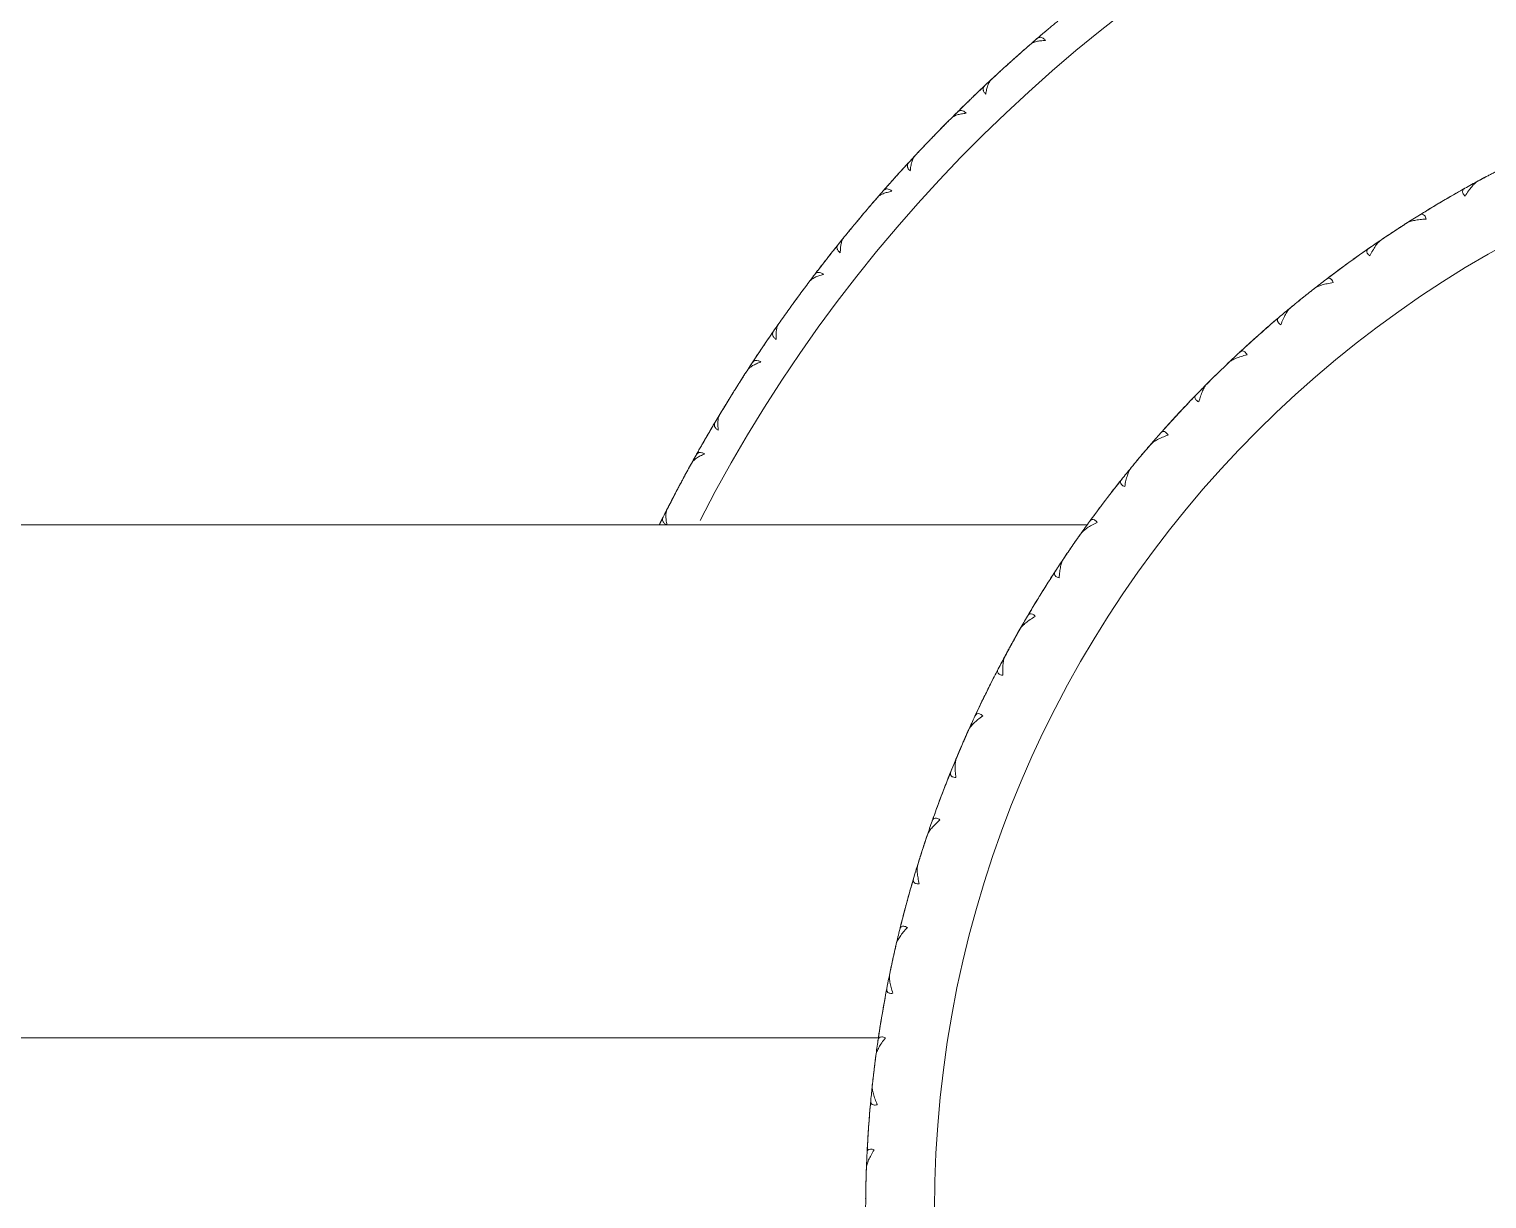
# Model space of a CAD drawing. Extents: x 1661 to 2451, y 0 to 579.
# Drawn here: x 2137.85 to 2159.01, y 524.88 to 541.87 of the extents above; entities that cross this region are included whole.
import ezdxf

# ---------------------------------------------------------------- set-up
doc = ezdxf.new("R2010")
doc.units = 0
doc.header["$LTSCALE"] = 10
doc.header["$MEASUREMENT"] = 0
doc.layers.add('1', color=7, linetype='CONTINUOUS')
doc.layers.add('2', color=7, linetype='CONTINUOUS', true_color=0xffffff)
doc.layers.add('3', color=7, linetype='CONTINUOUS', true_color=0xffffff)

msp = doc.modelspace()

# ---------------------------------------------------------------- linework, layer by layer
at = {"layer": '1', "color": 7, "linetype": 'Continuous', "lineweight": 13}
msp.add_arc((2167.149, 524.674), 22, 0, 152.7834, dxfattribs=at)
at = {"layer": '1', "color": 7, "linetype": 'Continuous', "lineweight": 18}
for points, weights in [([(2152.476, 541.731), (2152.686, 541.911), (2152.9, 542.086)], [1, 0.9999245188, 1]), ([(2151.813, 541.137), (2152.092, 541.397), (2152.38, 541.647)], [1, 0.999856305361, 1]), ([(2151.322, 540.665), (2151.518, 540.86), (2151.72, 541.049)], [1, 0.9999245188, 1]), ([(2150.702, 540.027), (2150.962, 540.306), (2151.232, 540.575)], [1, 0.999856305361, 1]), ([(2150.245, 539.522), (2150.427, 539.73), (2150.615, 539.933)], [1, 0.999924518799, 1]), ([(2149.671, 538.842), (2149.911, 539.138), (2150.161, 539.426)], [1, 0.999856305361, 1]), ([(2149.25, 538.307), (2149.418, 538.527), (2149.591, 538.743)], [1, 0.9999245188, 1]), ([(2148.725, 537.588), (2148.944, 537.901), (2149.173, 538.205)], [1, 0.999856305361, 1]), ([(2148.343, 537.025), (2148.495, 537.256), (2148.652, 537.484)], [1, 0.9999245188, 1]), ([(2147.869, 536.272), (2148.066, 536.598), (2148.273, 536.918)], [1, 0.999856305361, 1]), ([(2147.527, 535.683), (2147.662, 535.924), (2147.804, 536.162)], [1, 0.9999245188, 1]), ([(2147.107, 534.898), (2147.28, 535.238), (2147.465, 535.572)], [1, 0.999856305361, 1]), ([(2146.994, 534.673), (2147.021, 534.729), (2147.049, 534.785)], [0.999973656424, 0.999982998988, 1])]:
    msp.add_rational_spline(points, weights, degree=2, dxfattribs=at)
for points, degree in [([(2152.42, 541.683), (2152.493, 541.745), (2152.565, 541.807), (2152.638, 541.869)], 3), ([(2152.141, 541.437), (2152.197, 541.486), (2152.308, 541.585), (2152.42, 541.682), (2152.476, 541.731)], 3), ([(2152.249, 541.532), (2152.259, 541.542), (2152.27, 541.551), (2152.28, 541.56)], 3), ([(2151.72, 541.049), (2151.774, 541.1), (2151.882, 541.202), (2151.992, 541.302), (2152.047, 541.352)], 3), ([(2152.047, 541.352), (2152.063, 541.366), (2152.078, 541.38), (2152.094, 541.394)], 3), ([(2152.094, 541.394), (2152.11, 541.408), (2152.126, 541.423), (2152.141, 541.437)], 3), ([(2151.566, 540.903), (2151.647, 540.981), (2151.729, 541.059), (2151.812, 541.136)], 3), ([(2151.925, 541.24), (2151.93, 541.245), (2151.935, 541.25), (2151.941, 541.255)], 3), ([(2151.52, 540.859), (2151.535, 540.873), (2151.55, 540.888), (2151.565, 540.903)], 3), ([(2151.27, 540.614), (2151.337, 540.681), (2151.405, 540.748), (2151.474, 540.814)], 3), ([(2151.474, 540.814), (2151.489, 540.829), (2151.504, 540.844), (2151.52, 540.859)], 3), ([(2151.009, 540.349), (2151.06, 540.402), (2151.164, 540.508), (2151.269, 540.613), (2151.322, 540.665)], 3), ([(2151.109, 540.452), (2151.119, 540.462), (2151.129, 540.472), (2151.139, 540.482)], 3), ([(2150.92, 540.258), (2150.935, 540.273), (2150.95, 540.288), (2150.964, 540.303)], 3), ([(2150.964, 540.303), (2150.979, 540.319), (2150.994, 540.334), (2151.008, 540.349)], 3), ([(2150.615, 539.933), (2150.665, 539.988), (2150.766, 540.096), (2150.869, 540.204), (2150.92, 540.257)], 3), ([(2150.806, 540.138), (2150.811, 540.143), (2150.816, 540.148), (2150.821, 540.153)], 3), ([(2150.471, 539.776), (2150.547, 539.86), (2150.624, 539.943), (2150.701, 540.025)], 3), ([(2150.197, 539.467), (2150.259, 539.539), (2150.323, 539.61), (2150.386, 539.682)], 3), ([(2150.386, 539.682), (2150.4, 539.697), (2150.415, 539.713), (2150.429, 539.729)], 3), ([(2150.429, 539.729), (2150.443, 539.745), (2150.457, 539.76), (2150.471, 539.776)], 3), ([(2149.955, 539.185), (2150.002, 539.242), (2150.099, 539.355), (2150.196, 539.467), (2150.245, 539.522)], 3), ([(2150.048, 539.295), (2150.057, 539.305), (2150.066, 539.316), (2150.075, 539.326)], 3), ([(2149.591, 538.743), (2149.637, 538.801), (2149.731, 538.916), (2149.825, 539.03), (2149.873, 539.087)], 3), ([(2149.873, 539.088), (2149.886, 539.104), (2149.9, 539.12), (2149.913, 539.136)], 3), ([(2149.913, 539.136), (2149.927, 539.152), (2149.941, 539.169), (2149.954, 539.185)], 3), ([(2149.459, 538.576), (2149.528, 538.665), (2149.599, 538.753), (2149.67, 538.841)], 3), ([(2149.767, 538.96), (2149.772, 538.966), (2149.776, 538.971), (2149.781, 538.977)], 3), ([(2149.419, 538.526), (2149.432, 538.543), (2149.445, 538.559), (2149.458, 538.576)], 3), ([(2149.206, 538.249), (2149.264, 538.325), (2149.322, 538.4), (2149.38, 538.476)], 3), ([(2149.38, 538.476), (2149.393, 538.493), (2149.406, 538.509), (2149.419, 538.526)], 3), ([(2148.984, 537.95), (2149.028, 538.01), (2149.116, 538.13), (2149.205, 538.248), (2149.25, 538.307)], 3), ([(2148.947, 537.899), (2148.959, 537.916), (2148.972, 537.933), (2148.984, 537.95)], 3), ([(2149.069, 538.066), (2149.078, 538.077), (2149.086, 538.088), (2149.094, 538.1)], 3), ([(2148.652, 537.484), (2148.694, 537.545), (2148.779, 537.666), (2148.866, 537.787), (2148.909, 537.847)], 3), ([(2148.813, 537.713), (2148.817, 537.719), (2148.821, 537.724), (2148.825, 537.73)], 3), ([(2148.909, 537.847), (2148.922, 537.864), (2148.934, 537.882), (2148.947, 537.899)], 3), ([(2148.532, 537.308), (2148.595, 537.402), (2148.659, 537.494), (2148.724, 537.587)], 3), ([(2148.496, 537.255), (2148.508, 537.273), (2148.52, 537.29), (2148.532, 537.308)], 3), ([(2148.303, 536.964), (2148.355, 537.044), (2148.407, 537.123), (2148.461, 537.203)], 3), ([(2148.461, 537.203), (2148.472, 537.22), (2148.484, 537.238), (2148.496, 537.255)], 3), ([(2148.102, 536.651), (2148.142, 536.714), (2148.221, 536.839), (2148.302, 536.963), (2148.343, 537.025)], 3), ([(2148.179, 536.772), (2148.187, 536.784), (2148.194, 536.796), (2148.202, 536.807)], 3), ([(2147.804, 536.162), (2147.841, 536.226), (2147.918, 536.353), (2147.996, 536.48), (2148.035, 536.543)], 3), ([(2148.035, 536.543), (2148.046, 536.561), (2148.057, 536.579), (2148.068, 536.597)], 3), ([(2148.068, 536.597), (2148.08, 536.615), (2148.091, 536.633), (2148.102, 536.651)], 3), ([(2147.696, 535.979), (2147.753, 536.076), (2147.81, 536.173), (2147.868, 536.27)], 3), ([(2147.948, 536.402), (2147.952, 536.408), (2147.956, 536.414), (2147.959, 536.42)], 3), ([(2147.491, 535.619), (2147.538, 535.702), (2147.585, 535.786), (2147.632, 535.868)], 3), ([(2147.632, 535.868), (2147.643, 535.887), (2147.653, 535.905), (2147.664, 535.924)], 3), ([(2147.664, 535.924), (2147.674, 535.942), (2147.685, 535.96), (2147.696, 535.978)], 3), ([(2147.313, 535.293), (2147.348, 535.358), (2147.419, 535.489), (2147.491, 535.619), (2147.527, 535.683)], 3), ([(2147.381, 535.419), (2147.388, 535.432), (2147.395, 535.444), (2147.401, 535.456)], 3), ([(2147.049, 534.785), (2147.083, 534.851), (2147.15, 534.983), (2147.219, 535.115), (2147.253, 535.18)], 3), ([(2147.253, 535.181), (2147.263, 535.199), (2147.273, 535.218), (2147.283, 535.237)], 3), ([(2147.283, 535.237), (2147.293, 535.255), (2147.303, 535.274), (2147.313, 535.293)], 3), ([(2147.177, 535.034), (2147.18, 535.04), (2147.183, 535.047), (2147.187, 535.053)], 3), ([(2153.206, 534.673), (2029.472, 534.672)], 1)]:
    msp.add_open_spline(points, degree=degree, dxfattribs=at)
for points, knots in [([(2152.476, 541.731), (2152.485, 541.738), (2152.495, 541.744), (2152.509, 541.749), (2152.514, 541.75), (2152.525, 541.75), (2152.53, 541.75), (2152.546, 541.747), (2152.556, 541.743), (2152.573, 541.732), (2152.578, 541.727), (2152.589, 541.717), (2152.594, 541.711), (2152.6, 541.705)], [0, 0, 0, 0, 0.25, 0.25, 0.375, 0.375, 0.5, 0.5, 0.75, 0.75, 0.875, 0.875, 1, 1, 1, 1]), ([(2152.6, 541.705), (2152.575, 541.704), (2152.552, 541.702), (2152.508, 541.697), (2152.488, 541.693), (2152.46, 541.686), (2152.451, 541.683), (2152.433, 541.677), (2152.425, 541.674), (2152.403, 541.664), (2152.39, 541.656), (2152.38, 541.647)], [0, 0, 0, 0, 0.25, 0.25, 0.5, 0.5, 0.625, 0.625, 0.75, 0.75, 1, 1, 1, 1]), ([(2151.813, 541.137), (2151.803, 541.127), (2151.794, 541.115), (2151.777, 541.087), (2151.77, 541.071), (2151.756, 541.034), (2151.75, 541.014), (2151.74, 540.971), (2151.736, 540.948), (2151.732, 540.924)], [0, 0, 0, 0, 0.25, 0.25, 0.5, 0.5, 0.75, 0.75, 1, 1, 1, 1]), ([(2151.732, 540.924), (2151.721, 540.936), (2151.712, 540.948), (2151.702, 540.965), (2151.7, 540.971), (2151.697, 540.982), (2151.695, 540.987), (2151.694, 541.003), (2151.696, 541.013), (2151.702, 541.028), (2151.705, 541.032), (2151.712, 541.041), (2151.715, 541.045), (2151.72, 541.049)], [0, 0, 0, 0, 0.25, 0.25, 0.375, 0.375, 0.5, 0.5, 0.75, 0.75, 0.875, 0.875, 1, 1, 1, 1]), ([(2151.322, 540.665), (2151.33, 540.674), (2151.34, 540.68), (2151.354, 540.686), (2151.359, 540.687), (2151.369, 540.689), (2151.374, 540.689), (2151.39, 540.687), (2151.401, 540.683), (2151.418, 540.673), (2151.424, 540.669), (2151.435, 540.66), (2151.441, 540.654), (2151.447, 540.648)], [0, 0, 0, 0, 0.25, 0.25, 0.375, 0.375, 0.5, 0.5, 0.75, 0.75, 0.875, 0.875, 1, 1, 1, 1]), ([(2151.447, 540.648), (2151.423, 540.646), (2151.4, 540.642), (2151.356, 540.634), (2151.336, 540.629), (2151.309, 540.62), (2151.3, 540.616), (2151.283, 540.609), (2151.275, 540.606), (2151.254, 540.594), (2151.241, 540.585), (2151.232, 540.575)], [0, 0, 0, 0, 0.25, 0.25, 0.5, 0.5, 0.625, 0.625, 0.75, 0.75, 1, 1, 1, 1]), ([(2150.636, 539.809), (2150.624, 539.82), (2150.614, 539.831), (2150.604, 539.848), (2150.601, 539.853), (2150.597, 539.864), (2150.595, 539.87), (2150.593, 539.885), (2150.594, 539.896), (2150.599, 539.91), (2150.602, 539.915), (2150.607, 539.924), (2150.611, 539.929), (2150.615, 539.933)], [0, 0, 0, 0, 0.25, 0.25, 0.375, 0.375, 0.5, 0.5, 0.75, 0.75, 0.875, 0.875, 1, 1, 1, 1]), ([(2150.702, 540.027), (2150.692, 540.017), (2150.684, 540.004), (2150.67, 539.975), (2150.663, 539.958), (2150.652, 539.921), (2150.648, 539.9), (2150.641, 539.857), (2150.638, 539.833), (2150.636, 539.809)], [0, 0, 0, 0, 0.25, 0.25, 0.5, 0.5, 0.75, 0.75, 1, 1, 1, 1]), ([(2150.371, 539.514), (2150.347, 539.51), (2150.324, 539.505), (2150.282, 539.493), (2150.262, 539.487), (2150.235, 539.476), (2150.226, 539.472), (2150.21, 539.464), (2150.203, 539.459), (2150.182, 539.446), (2150.17, 539.437), (2150.161, 539.426)], [0, 0, 0, 0, 0.25, 0.25, 0.5, 0.5, 0.625, 0.625, 0.75, 0.75, 1, 1, 1, 1]), ([(2150.245, 539.522), (2150.253, 539.531), (2150.261, 539.538), (2150.275, 539.545), (2150.28, 539.547), (2150.29, 539.549), (2150.296, 539.549), (2150.312, 539.549), (2150.323, 539.546), (2150.34, 539.537), (2150.346, 539.533), (2150.359, 539.525), (2150.365, 539.52), (2150.371, 539.514)], [0, 0, 0, 0, 0.25, 0.25, 0.375, 0.375, 0.5, 0.5, 0.75, 0.75, 0.875, 0.875, 1, 1, 1, 1]), ([(2149.671, 538.842), (2149.662, 538.831), (2149.655, 538.818), (2149.642, 538.788), (2149.637, 538.771), (2149.629, 538.733), (2149.626, 538.712), (2149.622, 538.668), (2149.621, 538.645), (2149.621, 538.62)], [0, 0, 0, 0, 0.25, 0.25, 0.5, 0.5, 0.75, 0.75, 1, 1, 1, 1]), ([(2149.621, 538.62), (2149.608, 538.63), (2149.597, 538.641), (2149.585, 538.657), (2149.582, 538.662), (2149.577, 538.672), (2149.575, 538.678), (2149.572, 538.693), (2149.572, 538.704), (2149.577, 538.719), (2149.579, 538.724), (2149.584, 538.733), (2149.587, 538.738), (2149.591, 538.743)], [0, 0, 0, 0, 0.25, 0.25, 0.375, 0.375, 0.5, 0.5, 0.75, 0.75, 0.875, 0.875, 1, 1, 1, 1]), ([(2149.377, 538.308), (2149.353, 538.302), (2149.33, 538.295), (2149.289, 538.28), (2149.27, 538.273), (2149.244, 538.26), (2149.235, 538.255), (2149.22, 538.246), (2149.213, 538.241), (2149.193, 538.227), (2149.182, 538.216), (2149.173, 538.205)], [0, 0, 0, 0, 0.25, 0.25, 0.5, 0.5, 0.625, 0.625, 0.75, 0.75, 1, 1, 1, 1]), ([(2149.25, 538.307), (2149.258, 538.317), (2149.266, 538.324), (2149.279, 538.332), (2149.284, 538.334), (2149.294, 538.337), (2149.299, 538.337), (2149.315, 538.338), (2149.326, 538.336), (2149.345, 538.328), (2149.351, 538.325), (2149.363, 538.317), (2149.37, 538.313), (2149.377, 538.308)], [0, 0, 0, 0, 0.25, 0.25, 0.375, 0.375, 0.5, 0.5, 0.75, 0.75, 0.875, 0.875, 1, 1, 1, 1]), ([(2148.725, 537.588), (2148.717, 537.577), (2148.711, 537.564), (2148.7, 537.533), (2148.696, 537.515), (2148.691, 537.476), (2148.689, 537.456), (2148.688, 537.411), (2148.689, 537.388), (2148.691, 537.363)], [0, 0, 0, 0, 0.25, 0.25, 0.5, 0.5, 0.75, 0.75, 1, 1, 1, 1]), ([(2148.691, 537.363), (2148.677, 537.373), (2148.666, 537.382), (2148.653, 537.397), (2148.649, 537.402), (2148.644, 537.413), (2148.641, 537.418), (2148.637, 537.433), (2148.636, 537.443), (2148.64, 537.459), (2148.641, 537.464), (2148.646, 537.474), (2148.649, 537.479), (2148.652, 537.484)], [0, 0, 0, 0, 0.25, 0.25, 0.375, 0.375, 0.5, 0.5, 0.75, 0.75, 0.875, 0.875, 1, 1, 1, 1]), ([(2148.469, 537.035), (2148.445, 537.027), (2148.424, 537.019), (2148.383, 537.001), (2148.365, 536.992), (2148.339, 536.978), (2148.332, 536.973), (2148.317, 536.962), (2148.31, 536.957), (2148.291, 536.941), (2148.281, 536.93), (2148.273, 536.918)], [0, 0, 0, 0, 0.25, 0.25, 0.5, 0.5, 0.625, 0.625, 0.75, 0.75, 1, 1, 1, 1]), ([(2148.343, 537.025), (2148.35, 537.035), (2148.357, 537.043), (2148.37, 537.052), (2148.375, 537.054), (2148.384, 537.058), (2148.389, 537.059), (2148.405, 537.06), (2148.417, 537.059), (2148.435, 537.053), (2148.442, 537.05), (2148.455, 537.043), (2148.462, 537.039), (2148.469, 537.035)], [0, 0, 0, 0, 0.25, 0.25, 0.375, 0.375, 0.5, 0.5, 0.75, 0.75, 0.875, 0.875, 1, 1, 1, 1]), ([(2147.869, 536.272), (2147.862, 536.26), (2147.857, 536.246), (2147.848, 536.214), (2147.846, 536.197), (2147.843, 536.158), (2147.843, 536.137), (2147.845, 536.093), (2147.847, 536.069), (2147.85, 536.045)], [0, 0, 0, 0, 0.25, 0.25, 0.5, 0.5, 0.75, 0.75, 1, 1, 1, 1]), ([(2147.85, 536.045), (2147.836, 536.053), (2147.824, 536.062), (2147.81, 536.076), (2147.806, 536.081), (2147.8, 536.091), (2147.797, 536.096), (2147.792, 536.111), (2147.791, 536.121), (2147.793, 536.136), (2147.794, 536.142), (2147.798, 536.152), (2147.801, 536.157), (2147.804, 536.162)], [0, 0, 0, 0, 0.25, 0.25, 0.375, 0.375, 0.5, 0.5, 0.75, 0.75, 0.875, 0.875, 1, 1, 1, 1]), ([(2147.652, 535.701), (2147.629, 535.692), (2147.608, 535.682), (2147.569, 535.662), (2147.551, 535.652), (2147.527, 535.636), (2147.519, 535.63), (2147.505, 535.619), (2147.499, 535.613), (2147.481, 535.596), (2147.472, 535.584), (2147.465, 535.572)], [0, 0, 0, 0, 0.25, 0.25, 0.5, 0.5, 0.625, 0.625, 0.75, 0.75, 1, 1, 1, 1]), ([(2147.527, 535.683), (2147.533, 535.694), (2147.54, 535.702), (2147.552, 535.712), (2147.557, 535.714), (2147.566, 535.719), (2147.571, 535.72), (2147.587, 535.723), (2147.599, 535.722), (2147.617, 535.717), (2147.624, 535.715), (2147.638, 535.709), (2147.645, 535.706), (2147.652, 535.701)], [0, 0, 0, 0, 0.25, 0.25, 0.375, 0.375, 0.5, 0.5, 0.75, 0.75, 0.875, 0.875, 1, 1, 1, 1]), ([(2147.104, 534.671), (2147.089, 534.678), (2147.077, 534.686), (2147.062, 534.699), (2147.058, 534.704), (2147.051, 534.713), (2147.048, 534.718), (2147.041, 534.733), (2147.039, 534.743), (2147.04, 534.758), (2147.041, 534.763), (2147.045, 534.774), (2147.047, 534.779), (2147.049, 534.785)], [0, 0, 0, 0, 0.25, 0.25, 0.375, 0.375, 0.5, 0.5, 0.75, 0.75, 0.875, 0.875, 1, 1, 1, 1]), ([(2147.107, 534.898), (2147.101, 534.886), (2147.096, 534.872), (2147.09, 534.84), (2147.089, 534.822), (2147.089, 534.783), (2147.09, 534.762), (2147.095, 534.718), (2147.099, 534.695), (2147.104, 534.671)], [0, 0, 0, 0, 0.25, 0.25, 0.5, 0.5, 0.75, 0.75, 1, 1, 1, 1])]:
    msp.add_open_spline(points, degree=3, knots=knots, dxfattribs=at)
at = {"layer": '2', "color": 7, "linetype": 'Continuous', "lineweight": 18}
msp.add_line((2150.699, 529.585), (2150.7, 529.587), dxfattribs=at)
at = {"layer": '2', "color": 7, "linetype": 'Continuous', "lineweight": 13}
msp.add_arc((2166.989, 524.722), 16, 90, 270, dxfattribs=at)
at = {"layer": '2', "color": 7, "linetype": 'Continuous', "lineweight": 18}
for centre, start, end in [((2166.989, 524.722), 119.2264, 121.8136), ((2166.989, 524.722), 124.7664, 127.3536), ((2166.989, 524.722), 130.3064, 132.8936), ((2166.989, 524.722), 135.8464, 138.4336), ((2166.989, 524.722), 141.3864, 143.9736), ((2166.989, 524.722, 0), 152.4664, 155.0536), ((2166.989, 524.722, 0), 158.0064, 160.5936), ((2166.989, 524.722, 0), 163.5464, 166.1336), ((2166.989, 524.722, 0), 169.0864, 171.6736), ((2166.989, 524.722, 0), 174.6264, 177.2136)]:
    msp.add_arc(centre, 17, start, end, dxfattribs=at)
at = {"layer": '2', "color": 7, "linetype": 'Continuous', "lineweight": 18, "extrusion": (-1.61995e-06, 1.05497e-06, 1)}
msp.add_arc((2166.989, 524.722, -0.003), 17, 146.9264, 149.5136, dxfattribs=at)
at = {"layer": '2', "color": 7, "linetype": 'Continuous', "lineweight": 18}
for points, weights in [([(2159.274, 539.87), (2159.073, 539.768), (2158.874, 539.66)], [1, 0.999911891414, 1]), ([(2157.847, 539.055), (2157.657, 538.934), (2157.47, 538.807)], [1, 0.99991189144, 1]), ([(2156.506, 538.105), (2156.329, 537.966), (2156.155, 537.822)], [1, 0.999911891411, 1]), ([(2155.263, 537.031), (2155.1, 536.875), (2154.94, 536.715)], [1, 0.999911891435, 1]), ([(2154.13, 535.841), (2153.982, 535.671), (2153.839, 535.496)], [1, 0.999911891418, 1]), ([(2153.116, 534.548), (2152.986, 534.364), (2152.86, 534.176)], [1, 0.999911891436, 1]), ([(2152.232, 533.163), (2152.12, 532.967), (2152.013, 532.768)], [1, 0.999911891413, 1]), ([(2151.486, 531.699), (2151.394, 531.493), (2151.307, 531.285)], [1, 0.999911891479, 1]), ([(2150.885, 530.17), (2150.813, 529.956), (2150.746, 529.74)], [1, 0.999911891453, 1]), ([(2150.434, 528.59), (2150.383, 528.37), (2150.338, 528.149)], [1, 0.999911891422, 1]), ([(2150.138, 526.973), (2150.109, 526.75), (2150.085, 526.525)], [1, 0.999911891415, 1]), ([(2150, 525.336), (2149.992, 525.111), (2149.989, 524.885)], [1, 0.99991189142, 1])]:
    msp.add_rational_spline(points, weights, degree=2, dxfattribs=at)
for points in [[(2158.98, 539.717), (2158.947, 539.7), (2158.882, 539.665), (2158.785, 539.612), (2158.72, 539.576), (2158.688, 539.558)], [(2158.355, 539.367), (2158.386, 539.384), (2158.416, 539.402), (2158.446, 539.42)], [(2158.684, 539.555), (2158.604, 539.51), (2158.525, 539.465), (2158.446, 539.42)], [(2158.691, 539.445), (2158.675, 539.46), (2158.652, 539.489), (2158.651, 539.528), (2158.672, 539.549), (2158.688, 539.558)], [(2158.031, 539.171), (2158.109, 539.219), (2158.187, 539.266), (2158.265, 539.313)], [(2158.355, 539.367), (2158.325, 539.349), (2158.295, 539.331), (2158.265, 539.313)], [(2157.658, 538.932), (2157.687, 538.952), (2157.717, 538.971), (2157.746, 538.99)], [(2157.747, 538.99), (2157.777, 539.01), (2157.839, 539.05), (2157.933, 539.109), (2157.996, 539.148), (2158.027, 539.168)], [(2158.027, 539.168), (2158.043, 539.178), (2158.072, 539.186), (2158.105, 539.166), (2158.119, 539.132), (2158.125, 539.111)], [(2157.569, 538.874), (2157.539, 538.853), (2157.477, 538.812), (2157.386, 538.75), (2157.325, 538.708), (2157.295, 538.687)], [(2157.569, 538.874), (2157.599, 538.893), (2157.628, 538.913), (2157.658, 538.932)], [(2157.308, 538.575), (2157.291, 538.588), (2157.266, 538.615), (2157.26, 538.653), (2157.279, 538.676), (2157.295, 538.687)], [(2156.678, 538.239), (2156.751, 538.294), (2156.824, 538.349), (2156.897, 538.402)], [(2156.982, 538.465), (2156.954, 538.444), (2156.925, 538.423), (2156.897, 538.403)], [(2157.067, 538.526), (2157.039, 538.506), (2157.01, 538.485), (2156.982, 538.465)], [(2156.412, 538.031), (2156.441, 538.054), (2156.499, 538.1), (2156.586, 538.168), (2156.645, 538.213), (2156.674, 538.235)], [(2156.674, 538.235), (2156.689, 538.247), (2156.717, 538.258), (2156.752, 538.241), (2156.77, 538.209), (2156.777, 538.188)], [(2156.329, 537.965), (2156.302, 537.943), (2156.275, 537.921), (2156.247, 537.899)], [(2156.329, 537.965), (2156.357, 537.987), (2156.385, 538.009), (2156.412, 538.031)], [(2156.247, 537.898), (2156.219, 537.875), (2156.162, 537.828), (2156.076, 537.758), (2156.02, 537.71), (2155.992, 537.686)], [(2156.016, 537.575), (2155.997, 537.587), (2155.97, 537.612), (2155.961, 537.649), (2155.977, 537.674), (2155.992, 537.686)], [(2155.422, 537.18), (2155.489, 537.242), (2155.556, 537.304), (2155.623, 537.364)], [(2155.702, 537.434), (2155.676, 537.411), (2155.65, 537.388), (2155.623, 537.364)], [(2155.702, 537.434), (2155.728, 537.458), (2155.754, 537.481), (2155.781, 537.504)], [(2155.177, 536.948), (2155.203, 536.974), (2155.256, 537.025), (2155.337, 537.101), (2155.391, 537.151), (2155.418, 537.176)], [(2155.418, 537.176), (2155.432, 537.189), (2155.458, 537.203), (2155.494, 537.19), (2155.515, 537.159), (2155.525, 537.139)], [(2155.025, 536.8), (2155.05, 536.825), (2155.076, 536.85), (2155.101, 536.874)], [(2155.101, 536.874), (2155.126, 536.899), (2155.151, 536.924), (2155.177, 536.948)], [(2155.025, 536.8), (2154.999, 536.774), (2154.947, 536.722), (2154.869, 536.643), (2154.817, 536.59), (2154.792, 536.564)], [(2154.826, 536.456), (2154.807, 536.466), (2154.777, 536.488), (2154.764, 536.524), (2154.779, 536.55), (2154.792, 536.564)], [(2154.527, 536.285), (2154.503, 536.26), (2154.48, 536.234), (2154.456, 536.208)], [(2154.599, 536.362), (2154.575, 536.337), (2154.551, 536.311), (2154.527, 536.285)], [(2154.269, 536.001), (2154.282, 536.015), (2154.307, 536.032), (2154.344, 536.022), (2154.368, 535.994), (2154.38, 535.974)], [(2154.273, 536.005), (2154.334, 536.074), (2154.395, 536.141), (2154.456, 536.208)], [(2154.052, 535.751), (2154.075, 535.779), (2154.123, 535.835), (2154.196, 535.918), (2154.245, 535.974), (2154.269, 536.001)], [(2153.983, 535.67), (2153.96, 535.643), (2153.938, 535.616), (2153.915, 535.589)], [(2153.983, 535.67), (2154.006, 535.697), (2154.029, 535.724), (2154.052, 535.751)], [(2153.915, 535.588), (2153.892, 535.56), (2153.845, 535.503), (2153.775, 535.417), (2153.728, 535.36), (2153.705, 535.331)], [(2153.75, 535.227), (2153.73, 535.235), (2153.698, 535.254), (2153.682, 535.289), (2153.694, 535.316), (2153.705, 535.331)], [(2153.469, 535.028), (2153.448, 535.001), (2153.427, 534.973), (2153.406, 534.945)], [(2153.469, 535.028), (2153.49, 535.056), (2153.512, 535.084), (2153.533, 535.112)], [(2153.243, 534.725), (2153.297, 534.799), (2153.351, 534.872), (2153.406, 534.944)], [(2153.047, 534.45), (2153.068, 534.48), (2153.111, 534.541), (2153.175, 534.631), (2153.218, 534.691), (2153.24, 534.721)], [(2153.24, 534.721), (2153.251, 534.736), (2153.274, 534.754), (2153.313, 534.748), (2153.339, 534.723), (2153.352, 534.705)], [(2152.927, 534.276), (2152.947, 534.305), (2152.967, 534.334), (2152.987, 534.363)], [(2152.987, 534.363), (2153.007, 534.392), (2153.027, 534.421), (2153.047, 534.45)], [(2152.927, 534.276), (2152.906, 534.245), (2152.865, 534.184), (2152.804, 534.092), (2152.763, 534.03), (2152.743, 533.999)], [(2152.798, 533.9), (2152.777, 533.906), (2152.743, 533.921), (2152.724, 533.955), (2152.733, 533.983), (2152.743, 533.999)], [(2152.593, 533.764), (2152.574, 533.735), (2152.556, 533.705), (2152.537, 533.675)], [(2152.342, 533.351), (2152.388, 533.43), (2152.435, 533.508), (2152.482, 533.585)], [(2152.537, 533.675), (2152.519, 533.645), (2152.501, 533.615), (2152.482, 533.586)], [(2152.173, 533.059), (2152.191, 533.091), (2152.228, 533.155), (2152.283, 533.251), (2152.32, 533.315), (2152.339, 533.347)], [(2152.339, 533.347), (2152.348, 533.363), (2152.37, 533.384), (2152.408, 533.381), (2152.437, 533.358), (2152.452, 533.342)], [(2152.07, 532.873), (2152.053, 532.841), (2152.018, 532.776), (2151.966, 532.679), (2151.931, 532.613), (2151.914, 532.581)], [(2152.122, 532.966), (2152.104, 532.935), (2152.087, 532.905), (2152.071, 532.874)], [(2152.122, 532.966), (2152.139, 532.997), (2152.156, 533.028), (2152.173, 533.059)], [(2151.978, 532.487), (2151.956, 532.491), (2151.922, 532.503), (2151.899, 532.535), (2151.905, 532.564), (2151.914, 532.581)], [(2151.741, 532.238), (2151.725, 532.207), (2151.71, 532.175), (2151.694, 532.144)], [(2151.741, 532.238), (2151.756, 532.27), (2151.772, 532.301), (2151.787, 532.332)], [(2151.577, 531.897), (2151.616, 531.98), (2151.655, 532.062), (2151.694, 532.143)], [(2151.438, 531.59), (2151.452, 531.623), (2151.482, 531.691), (2151.528, 531.791), (2151.559, 531.859), (2151.575, 531.892)], [(2151.575, 531.892), (2151.583, 531.909), (2151.602, 531.932), (2151.641, 531.933), (2151.671, 531.913), (2151.688, 531.898)], [(2151.395, 531.492), (2151.409, 531.525), (2151.423, 531.557), (2151.438, 531.59)], [(2151.353, 531.395), (2151.339, 531.361), (2151.31, 531.293), (2151.268, 531.191), (2151.24, 531.123), (2151.226, 531.088)], [(2151.353, 531.395), (2151.367, 531.428), (2151.381, 531.46), (2151.395, 531.492)], [(2151.299, 531.002), (2151.277, 531.004), (2151.241, 531.012), (2151.215, 531.041), (2151.219, 531.071), (2151.226, 531.088)], [(2151.124, 530.829), (2151.111, 530.797), (2151.099, 530.764), (2151.086, 530.731)], [(2150.956, 530.375), (2150.987, 530.462), (2151.018, 530.547), (2151.049, 530.632)], [(2151.086, 530.731), (2151.074, 530.698), (2151.061, 530.665), (2151.049, 530.633)], [(2150.847, 530.056), (2150.859, 530.091), (2150.882, 530.161), (2150.918, 530.266), (2150.942, 530.336), (2150.954, 530.37)], [(2150.954, 530.37), (2150.961, 530.388), (2150.978, 530.413), (2151.016, 530.418), (2151.049, 530.401), (2151.067, 530.387)], [(2150.814, 529.955), (2150.803, 529.922), (2150.793, 529.888), (2150.782, 529.855)], [(2150.814, 529.955), (2150.825, 529.989), (2150.836, 530.023), (2150.847, 530.056)], [(2150.782, 529.855), (2150.771, 529.819), (2150.749, 529.749), (2150.716, 529.643), (2150.695, 529.572), (2150.685, 529.537)], [(2150.766, 529.458), (2150.744, 529.457), (2150.707, 529.463), (2150.679, 529.489), (2150.679, 529.519), (2150.685, 529.537)], [(2150.58, 529.168), (2150.589, 529.202), (2150.599, 529.236), (2150.608, 529.269)], [(2150.485, 528.801), (2150.507, 528.89), (2150.53, 528.978), (2150.553, 529.066)], [(2150.58, 529.168), (2150.571, 529.134), (2150.562, 529.1), (2150.553, 529.066)], [(2150.484, 528.796), (2150.489, 528.814), (2150.503, 528.84), (2150.541, 528.849), (2150.575, 528.835), (2150.594, 528.824)], [(2150.408, 528.473), (2150.416, 528.509), (2150.432, 528.581), (2150.458, 528.688), (2150.475, 528.76), (2150.484, 528.796)], [(2150.385, 528.37), (2150.392, 528.404), (2150.4, 528.439), (2150.408, 528.473)], [(2150.362, 528.266), (2150.354, 528.23), (2150.339, 528.158), (2150.317, 528.049), (2150.303, 527.977), (2150.296, 527.941)], [(2150.362, 528.266), (2150.37, 528.301), (2150.377, 528.335), (2150.385, 528.37)], [(2150.384, 527.869), (2150.362, 527.867), (2150.325, 527.869), (2150.295, 527.892), (2150.293, 527.922), (2150.296, 527.941)], [(2150.228, 527.563), (2150.222, 527.528), (2150.216, 527.494), (2150.21, 527.459)], [(2150.246, 527.667), (2150.24, 527.632), (2150.234, 527.597), (2150.228, 527.563)], [(2150.169, 527.189), (2150.182, 527.28), (2150.196, 527.369), (2150.21, 527.459)], [(2150.123, 526.855), (2150.128, 526.891), (2150.137, 526.964), (2150.152, 527.074), (2150.162, 527.147), (2150.168, 527.184)], [(2150.168, 527.184), (2150.171, 527.202), (2150.183, 527.23), (2150.219, 527.242), (2150.255, 527.231), (2150.275, 527.222)], [(2150.11, 526.75), (2150.106, 526.715), (2150.102, 526.68), (2150.098, 526.645)], [(2150.11, 526.75), (2150.114, 526.785), (2150.119, 526.82), (2150.123, 526.855)], [(2150.098, 526.644), (2150.094, 526.608), (2150.085, 526.534), (2150.074, 526.424), (2150.067, 526.351), (2150.063, 526.314)], [(2150.158, 526.252), (2150.136, 526.247), (2150.1, 526.245), (2150.067, 526.266), (2150.062, 526.295), (2150.063, 526.314)], [(2150.032, 525.931), (2150.029, 525.896), (2150.027, 525.862), (2150.025, 525.827)], [(2150.032, 525.931), (2150.034, 525.966), (2150.037, 526.001), (2150.04, 526.036)], [(2150.009, 525.554), (2150.013, 525.645), (2150.019, 525.736), (2150.025, 525.826)], [(2149.996, 525.217), (2149.997, 525.253), (2149.999, 525.327), (2150.004, 525.438), (2150.007, 525.511), (2150.009, 525.548)], [(2150.009, 525.548), (2150.01, 525.567), (2150.019, 525.596), (2150.054, 525.611), (2150.09, 525.604), (2150.111, 525.596)], [(2149.991, 525.005), (2149.992, 525.04), (2149.992, 525.075), (2149.993, 525.111)], [(2149.993, 525.111), (2149.994, 525.146), (2149.995, 525.181), (2149.996, 525.216)], [(2149.991, 525.005), (2149.99, 524.968), (2149.989, 524.894), (2149.989, 524.783), (2149.989, 524.71), (2149.989, 524.673)]]:
    msp.add_open_spline(points, degree=3, dxfattribs=at)
for points, knots in [([(2158.874, 539.66), (2158.861, 539.653), (2158.847, 539.643), (2158.818, 539.616), (2158.803, 539.6), (2158.779, 539.572), (2158.772, 539.562), (2158.756, 539.541), (2158.748, 539.53), (2158.724, 539.496), (2158.707, 539.471), (2158.691, 539.445)], [0, 0, 0, 0, 0.25, 0.25, 0.5, 0.5, 0.625, 0.625, 0.75, 0.75, 1, 1, 1, 1]), ([(2158.125, 539.111), (2158.094, 539.109), (2158.064, 539.107), (2158.009, 539.101), (2157.983, 539.097), (2157.936, 539.088), (2157.914, 539.083), (2157.876, 539.07), (2157.86, 539.063), (2157.847, 539.055)], [0, 0, 0, 0, 0.25, 0.25, 0.5, 0.5, 0.75, 0.75, 1, 1, 1, 1]), ([(2157.47, 538.807), (2157.457, 538.799), (2157.445, 538.787), (2157.418, 538.758), (2157.405, 538.74), (2157.384, 538.71), (2157.377, 538.699), (2157.363, 538.677), (2157.357, 538.665), (2157.336, 538.629), (2157.322, 538.603), (2157.308, 538.575)], [0, 0, 0, 0, 0.25, 0.25, 0.5, 0.5, 0.625, 0.625, 0.75, 0.75, 1, 1, 1, 1]), ([(2157.067, 538.527), (2157.132, 538.573), (2157.238, 538.648), (2157.345, 538.722), (2157.387, 538.751)], [0, 0, 0, 0, 0.610047, 1, 1, 1, 1]), ([(2156.777, 538.188), (2156.746, 538.183), (2156.717, 538.178), (2156.663, 538.167), (2156.637, 538.161), (2156.591, 538.147), (2156.57, 538.14), (2156.533, 538.123), (2156.518, 538.115), (2156.506, 538.105)], [0, 0, 0, 0, 0.25, 0.25, 0.5, 0.5, 0.75, 0.75, 1, 1, 1, 1]), ([(2156.155, 537.822), (2156.143, 537.813), (2156.131, 537.8), (2156.108, 537.768), (2156.096, 537.749), (2156.079, 537.717), (2156.073, 537.706), (2156.061, 537.683), (2156.055, 537.67), (2156.038, 537.632), (2156.027, 537.605), (2156.016, 537.575)], [0, 0, 0, 0, 0.25, 0.25, 0.5, 0.5, 0.625, 0.625, 0.75, 0.75, 1, 1, 1, 1]), ([(2155.977, 537.673), (2155.972, 537.669), (2155.906, 537.613), (2155.841, 537.557), (2155.781, 537.504)], [0, 0, 0, 0, 0.078831, 1, 1, 1, 1]), ([(2155.525, 537.139), (2155.494, 537.132), (2155.466, 537.124), (2155.413, 537.107), (2155.388, 537.099), (2155.344, 537.081), (2155.323, 537.071), (2155.288, 537.052), (2155.274, 537.041), (2155.263, 537.031)], [0, 0, 0, 0, 0.25, 0.25, 0.5, 0.5, 0.75, 0.75, 1, 1, 1, 1]), ([(2154.94, 536.715), (2154.93, 536.705), (2154.919, 536.691), (2154.899, 536.657), (2154.889, 536.637), (2154.875, 536.604), (2154.87, 536.592), (2154.861, 536.567), (2154.856, 536.554), (2154.843, 536.515), (2154.835, 536.486), (2154.826, 536.456)], [0, 0, 0, 0, 0.25, 0.25, 0.5, 0.5, 0.625, 0.625, 0.75, 0.75, 1, 1, 1, 1]), ([(2154.599, 536.363), (2154.654, 536.42), (2154.744, 536.515), (2154.835, 536.608), (2154.87, 536.644)], [0, 0, 0, 0, 0.610047, 1, 1, 1, 1]), ([(2154.38, 535.974), (2154.35, 535.964), (2154.322, 535.953), (2154.271, 535.932), (2154.248, 535.921), (2154.205, 535.899), (2154.186, 535.887), (2154.153, 535.864), (2154.139, 535.853), (2154.13, 535.841)], [0, 0, 0, 0, 0.25, 0.25, 0.5, 0.5, 0.75, 0.75, 1, 1, 1, 1]), ([(2153.839, 535.496), (2153.829, 535.484), (2153.82, 535.469), (2153.803, 535.434), (2153.796, 535.413), (2153.785, 535.379), (2153.781, 535.366), (2153.774, 535.341), (2153.771, 535.328), (2153.761, 535.287), (2153.756, 535.258), (2153.75, 535.227)], [0, 0, 0, 0, 0.25, 0.25, 0.5, 0.5, 0.625, 0.625, 0.75, 0.75, 1, 1, 1, 1]), ([(2153.693, 535.316), (2153.689, 535.31), (2153.635, 535.243), (2153.582, 535.175), (2153.533, 535.112)], [0, 0, 0, 0, 0.078831, 1, 1, 1, 1]), ([(2153.352, 534.705), (2153.324, 534.691), (2153.297, 534.678), (2153.248, 534.652), (2153.226, 534.639), (2153.185, 534.612), (2153.168, 534.599), (2153.137, 534.573), (2153.125, 534.56), (2153.116, 534.548)], [0, 0, 0, 0, 0.25, 0.25, 0.5, 0.5, 0.75, 0.75, 1, 1, 1, 1]), ([(2152.86, 534.176), (2152.852, 534.164), (2152.844, 534.148), (2152.831, 534.111), (2152.825, 534.09), (2152.817, 534.054), (2152.815, 534.042), (2152.811, 534.016), (2152.809, 534.002), (2152.803, 533.961), (2152.8, 533.931), (2152.798, 533.9)], [0, 0, 0, 0, 0.25, 0.25, 0.5, 0.5, 0.625, 0.625, 0.75, 0.75, 1, 1, 1, 1]), ([(2152.593, 533.765), (2152.635, 533.832), (2152.705, 533.942), (2152.777, 534.051), (2152.805, 534.093)], [0, 0, 0, 0, 0.610047, 1, 1, 1, 1]), ([(2152.452, 533.342), (2152.425, 533.326), (2152.4, 533.31), (2152.354, 533.279), (2152.333, 533.264), (2152.295, 533.234), (2152.279, 533.219), (2152.251, 533.19), (2152.24, 533.176), (2152.232, 533.163)], [0, 0, 0, 0, 0.25, 0.25, 0.5, 0.5, 0.75, 0.75, 1, 1, 1, 1]), ([(2152.013, 532.768), (2152.006, 532.755), (2152, 532.738), (2151.991, 532.7), (2151.987, 532.679), (2151.983, 532.642), (2151.981, 532.63), (2151.98, 532.604), (2151.979, 532.59), (2151.978, 532.548), (2151.978, 532.518), (2151.978, 532.487)], [0, 0, 0, 0, 0.25, 0.25, 0.5, 0.5, 0.625, 0.625, 0.75, 0.75, 1, 1, 1, 1]), ([(2151.905, 532.563), (2151.902, 532.557), (2151.862, 532.48), (2151.823, 532.404), (2151.787, 532.333)], [0, 0, 0, 0, 0.078831, 1, 1, 1, 1]), ([(2151.688, 531.898), (2151.663, 531.88), (2151.639, 531.861), (2151.596, 531.826), (2151.577, 531.809), (2151.542, 531.775), (2151.527, 531.759), (2151.502, 531.728), (2151.493, 531.713), (2151.486, 531.699)], [0, 0, 0, 0, 0.25, 0.25, 0.5, 0.5, 0.75, 0.75, 1, 1, 1, 1]), ([(2151.124, 530.83), (2151.152, 530.904), (2151.2, 531.025), (2151.249, 531.146), (2151.268, 531.193)], [0, 0, 0, 0, 0.610064, 1, 1, 1, 1]), ([(2151.307, 531.285), (2151.301, 531.271), (2151.296, 531.254), (2151.29, 531.215), (2151.289, 531.193), (2151.288, 531.157), (2151.288, 531.144), (2151.289, 531.118), (2151.289, 531.104), (2151.292, 531.062), (2151.295, 531.033), (2151.299, 531.002)], [0, 0, 0, 0, 0.25, 0.25, 0.5, 0.5, 0.625, 0.625, 0.75, 0.75, 1, 1, 1, 1]), ([(2151.067, 530.387), (2151.043, 530.366), (2151.022, 530.346), (2150.982, 530.307), (2150.964, 530.288), (2150.933, 530.251), (2150.92, 530.233), (2150.898, 530.2), (2150.89, 530.184), (2150.885, 530.17)], [0, 0, 0, 0, 0.25, 0.25, 0.5, 0.5, 0.75, 0.75, 1, 1, 1, 1]), ([(2150.746, 529.74), (2150.742, 529.726), (2150.739, 529.709), (2150.737, 529.669), (2150.737, 529.647), (2150.74, 529.611), (2150.742, 529.598), (2150.745, 529.572), (2150.747, 529.559), (2150.753, 529.517), (2150.759, 529.488), (2150.766, 529.458)], [0, 0, 0, 0, 0.25, 0.25, 0.5, 0.5, 0.625, 0.625, 0.75, 0.75, 1, 1, 1, 1]), ([(2150.679, 529.518), (2150.677, 529.512), (2150.653, 529.429), (2150.629, 529.346), (2150.608, 529.269)], [0, 0, 0, 0, 0.078831, 1, 1, 1, 1]), ([(2150.594, 528.824), (2150.573, 528.801), (2150.553, 528.779), (2150.518, 528.736), (2150.502, 528.715), (2150.474, 528.675), (2150.463, 528.656), (2150.444, 528.621), (2150.438, 528.604), (2150.434, 528.59)], [0, 0, 0, 0, 0.25, 0.25, 0.5, 0.5, 0.75, 0.75, 1, 1, 1, 1]), ([(2150.246, 527.667), (2150.259, 527.745), (2150.283, 527.873), (2150.308, 528.001), (2150.318, 528.051)], [0, 0, 0, 0, 0.610047, 1, 1, 1, 1]), ([(2150.338, 528.149), (2150.335, 528.134), (2150.334, 528.117), (2150.335, 528.077), (2150.338, 528.055), (2150.344, 528.019), (2150.347, 528.007), (2150.352, 527.981), (2150.356, 527.968), (2150.366, 527.928), (2150.375, 527.899), (2150.384, 527.869)], [0, 0, 0, 0, 0.25, 0.25, 0.5, 0.5, 0.625, 0.625, 0.75, 0.75, 1, 1, 1, 1]), ([(2150.275, 527.222), (2150.256, 527.197), (2150.238, 527.173), (2150.207, 527.127), (2150.193, 527.105), (2150.17, 527.063), (2150.16, 527.043), (2150.145, 527.005), (2150.14, 526.988), (2150.138, 526.973)], [0, 0, 0, 0, 0.25, 0.25, 0.5, 0.5, 0.75, 0.75, 1, 1, 1, 1]), ([(2150.085, 526.525), (2150.083, 526.51), (2150.084, 526.493), (2150.089, 526.454), (2150.094, 526.432), (2150.104, 526.397), (2150.107, 526.385), (2150.115, 526.36), (2150.12, 526.347), (2150.134, 526.308), (2150.146, 526.28), (2150.158, 526.252)], [0, 0, 0, 0, 0.25, 0.25, 0.5, 0.5, 0.625, 0.625, 0.75, 0.75, 1, 1, 1, 1]), ([(2150.062, 526.295), (2150.061, 526.288), (2150.053, 526.202), (2150.046, 526.116), (2150.04, 526.037)], [0, 0, 0, 0, 0.078831, 1, 1, 1, 1]), ([(2150.111, 525.596), (2150.095, 525.57), (2150.08, 525.544), (2150.053, 525.495), (2150.042, 525.472), (2150.023, 525.428), (2150.015, 525.407), (2150.004, 525.369), (2150, 525.351), (2150, 525.336)], [0, 0, 0, 0, 0.25, 0.25, 0.5, 0.5, 0.75, 0.75, 1, 1, 1, 1])]:
    msp.add_open_spline(points, degree=3, knots=knots, dxfattribs=at)
at = {"layer": '3', "color": 7, "linetype": 'Continuous', "lineweight": 18}
msp.add_line((2150.173, 527.222), (2094.189, 527.222), dxfattribs=at)

doc.saveas('drawing.dxf')
